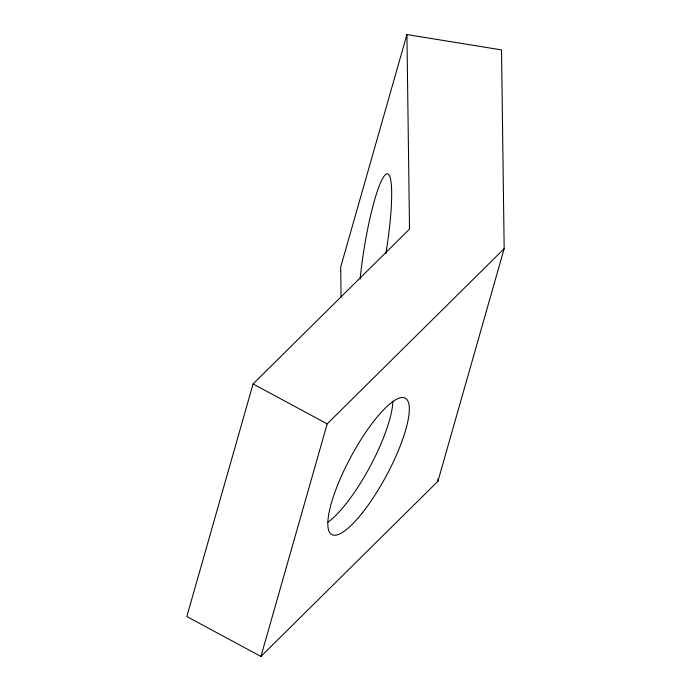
<?xml version="1.0" encoding="UTF-8"?>
<svg xmlns="http://www.w3.org/2000/svg" width="691" height="691" viewBox="0 0 691 691"><rect width="100%" height="100%" fill="white"/><g stroke="black" fill="none" stroke-linecap="round" stroke-linejoin="round"><path stroke-width="1.04" d="M406.93 34.55L409.521 229.084L253.079 383.954L186.829 616.527L260.93 656.45L437.921 481.238L504.171 248.674L501.519 49.916L406.93 34.55L340.68 267.115L341.086 297.208M260.93 656.45L327.18 423.885L504.171 248.674M253.079 383.954L327.18 423.885M437.887 479.088L437.921 481.238M392.868 401.195A77.461 20.082 -61.7 0 1 370.074 466.511A77.461 20.082 -61.7 0 1 327.992 522.18M360.123 279A77.461 11.116 -80.8 0 1 385.215 174.832A77.461 11.116 -80.8 0 1 385.828 253.709M362.222 513.007A77.461 20.082 -61.7 0 0 406.636 399.199A77.461 20.082 -61.7 0 0 336.871 486.974A77.461 20.082 -61.7 0 0 362.222 513.007"/></g></svg>
